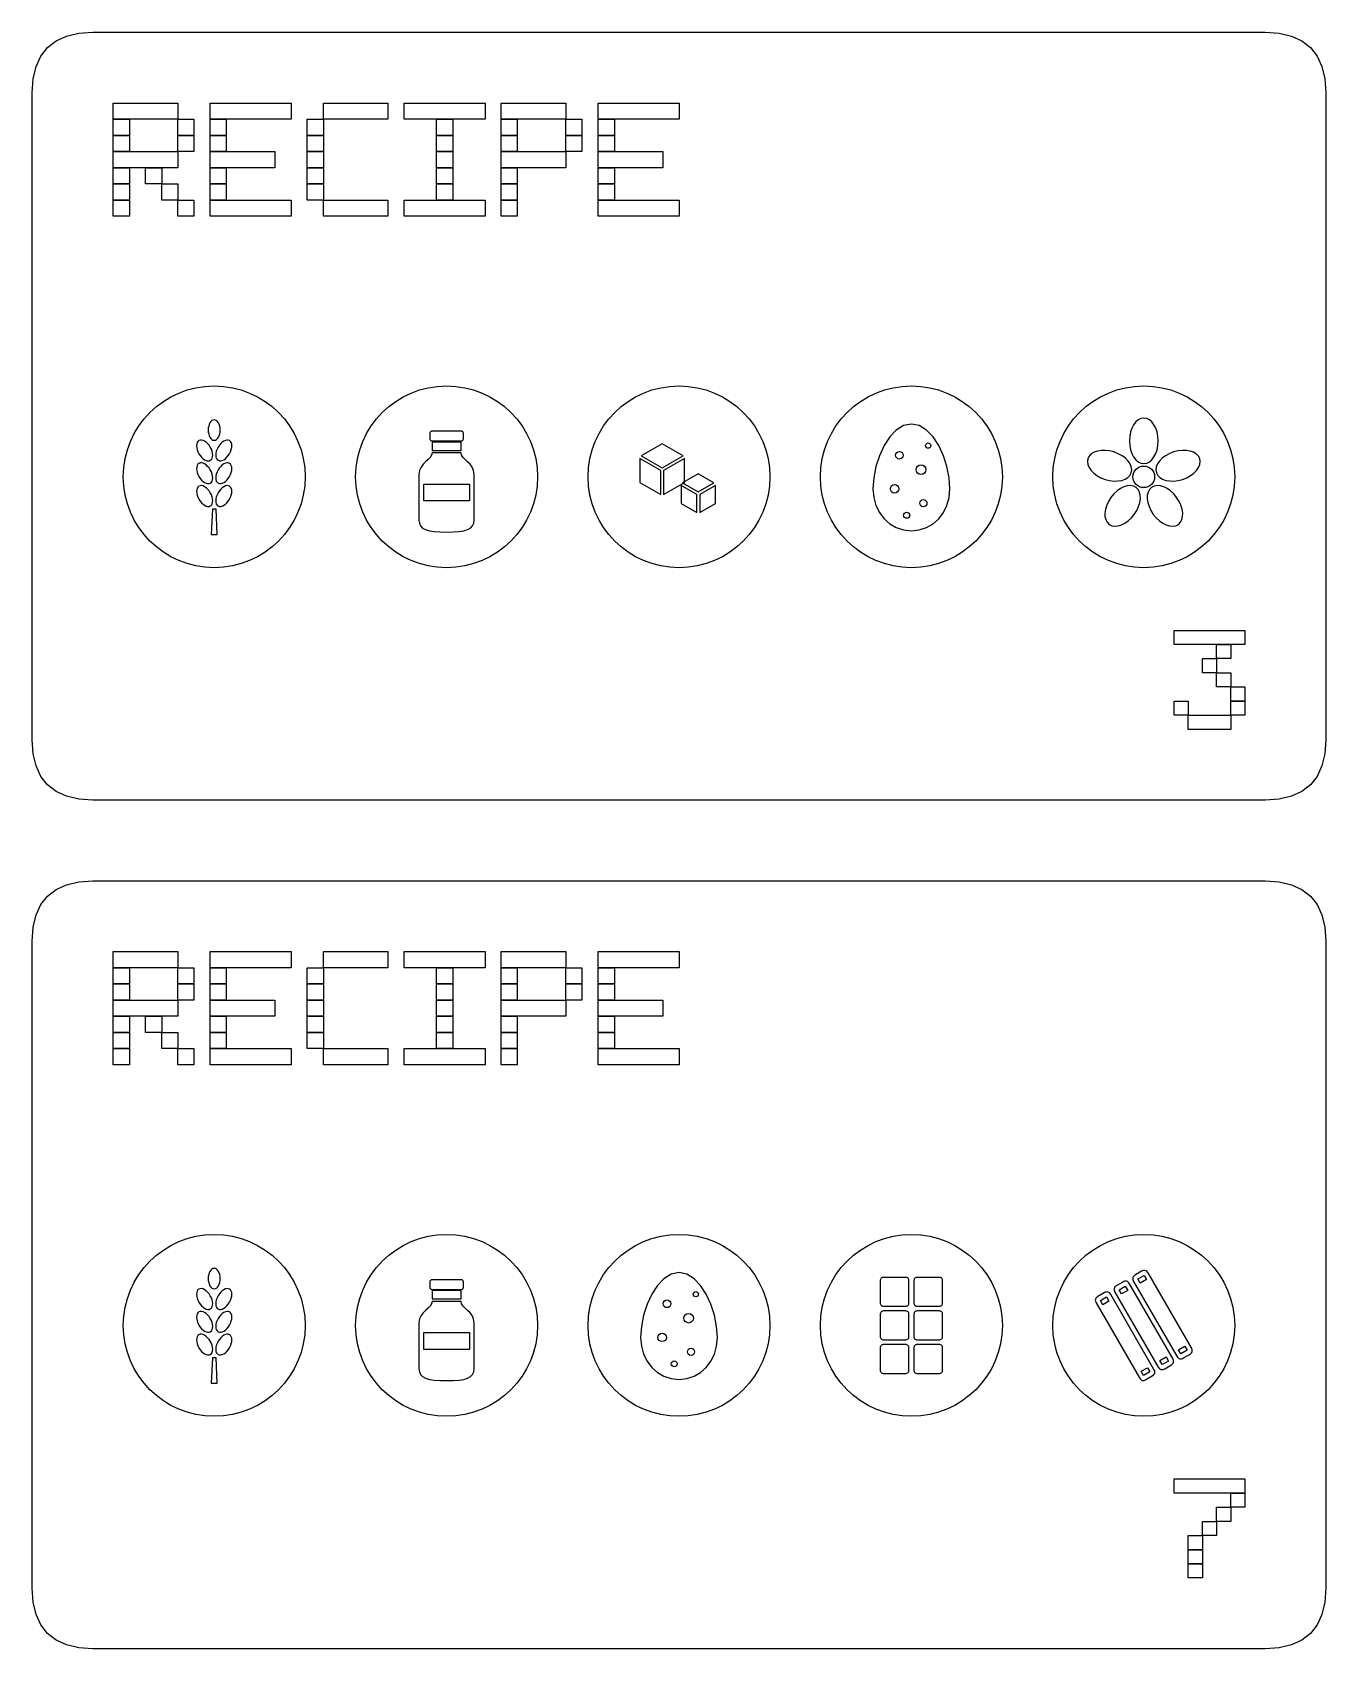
# Model space of a CAD drawing. Extents: x 4 to 296, y 4 to 585.
# Drawn here: x 140 to 204, y 231 to 311 of the extents above; entities that cross this region are included whole.
import ezdxf

# ---------------------------------------------------------------- set-up
doc = ezdxf.new("R2010")
doc.units = 0
doc.layers.add('CUT', color=1, linetype='CONTINUOUS')
doc.layers.add('RASTER', color=7, linetype='CONTINUOUS')

msp = doc.modelspace()

# ---------------------------------------------------------------- linework, layer by layer
at = {"layer": 'CUT'}
for points in [[(140, 308), (140.047, 308.703), (140.188, 309.313), (140.422, 309.828), (140.75, 310.25), (141.172, 310.578), (141.688, 310.813), (142.297, 310.953), (143, 311), (201, 311), (201.703, 310.953), (202.313, 310.813), (202.828, 310.578), (203.25, 310.25), (203.578, 309.828), (203.813, 309.313), (203.953, 308.703), (204, 308), (204, 276), (203.953, 275.297), (203.813, 274.688), (203.578, 274.172), (203.25, 273.75), (202.828, 273.422), (202.313, 273.188), (201.703, 273.047), (201, 273), (143, 273), (142.297, 273.047), (141.688, 273.188), (141.172, 273.422), (140.75, 273.75), (140.422, 274.172), (140.188, 274.688), (140.047, 275.297), (140, 276)], [(140, 266), (140.047, 266.703), (140.188, 267.313), (140.422, 267.828), (140.75, 268.25), (141.172, 268.578), (141.688, 268.813), (142.297, 268.953), (143, 269), (201, 269), (201.703, 268.953), (202.313, 268.813), (202.828, 268.578), (203.25, 268.25), (203.578, 267.828), (203.813, 267.313), (203.953, 266.703), (204, 266), (204, 234), (203.953, 233.297), (203.813, 232.688), (203.578, 232.172), (203.25, 231.75), (202.828, 231.422), (202.313, 231.188), (201.703, 231.047), (201, 231), (143, 231), (142.297, 231.047), (141.688, 231.188), (141.172, 231.422), (140.75, 231.75), (140.422, 232.172), (140.188, 232.688), (140.047, 233.297), (140, 234)]]:
    msp.add_lwpolyline(points, close=True, dxfattribs=at)
at = {"layer": 'RASTER'}
for points in [[(144, 307.5), (147.2, 307.5), (147.2, 306.7), (144, 306.7)], [(148.8, 307.5), (152.8, 307.5), (152.8, 306.7), (148.8, 306.7)], [(154.4, 307.5), (157.6, 307.5), (157.6, 306.7), (154.4, 306.7)], [(158.4, 307.5), (162.4, 307.5), (162.4, 306.7), (158.4, 306.7)], [(163.2, 307.5), (166.4, 307.5), (166.4, 306.7), (163.2, 306.7)], [(168, 307.5), (172, 307.5), (172, 306.7), (168, 306.7)], [(144, 306.7), (144.8, 306.7), (144.8, 305.9), (144, 305.9)], [(147.2, 306.7), (148, 306.7), (148, 305.9), (147.2, 305.9)], [(148.8, 306.7), (149.6, 306.7), (149.6, 305.9), (148.8, 305.9)], [(153.6, 306.7), (154.4, 306.7), (154.4, 305.9), (153.6, 305.9)], [(160, 306.7), (160.8, 306.7), (160.8, 305.9), (160, 305.9)], [(163.2, 306.7), (164, 306.7), (164, 305.9), (163.2, 305.9)], [(166.4, 306.7), (167.2, 306.7), (167.2, 305.9), (166.4, 305.9)], [(168, 306.7), (168.8, 306.7), (168.8, 305.9), (168, 305.9)], [(144, 305.9), (144.8, 305.9), (144.8, 305.1), (144, 305.1)], [(147.2, 305.9), (148, 305.9), (148, 305.1), (147.2, 305.1)], [(148.8, 305.9), (149.6, 305.9), (149.6, 305.1), (148.8, 305.1)], [(153.6, 305.9), (154.4, 305.9), (154.4, 305.1), (153.6, 305.1)], [(160, 305.9), (160.8, 305.9), (160.8, 305.1), (160, 305.1)], [(163.2, 305.9), (164, 305.9), (164, 305.1), (163.2, 305.1)], [(166.4, 305.9), (167.2, 305.9), (167.2, 305.1), (166.4, 305.1)], [(168, 305.9), (168.8, 305.9), (168.8, 305.1), (168, 305.1)], [(144, 305.1), (147.2, 305.1), (147.2, 304.3), (144, 304.3)], [(148.8, 305.1), (152, 305.1), (152, 304.3), (148.8, 304.3)], [(153.6, 305.1), (154.4, 305.1), (154.4, 304.3), (153.6, 304.3)], [(160, 305.1), (160.8, 305.1), (160.8, 304.3), (160, 304.3)], [(163.2, 305.1), (166.4, 305.1), (166.4, 304.3), (163.2, 304.3)], [(168, 305.1), (171.2, 305.1), (171.2, 304.3), (168, 304.3)], [(144, 304.3), (144.8, 304.3), (144.8, 303.5), (144, 303.5)], [(145.6, 304.3), (146.4, 304.3), (146.4, 303.5), (145.6, 303.5)], [(148.8, 304.3), (149.6, 304.3), (149.6, 303.5), (148.8, 303.5)], [(153.6, 304.3), (154.4, 304.3), (154.4, 303.5), (153.6, 303.5)], [(160, 304.3), (160.8, 304.3), (160.8, 303.5), (160, 303.5)], [(163.2, 304.3), (164, 304.3), (164, 303.5), (163.2, 303.5)], [(168, 304.3), (168.8, 304.3), (168.8, 303.5), (168, 303.5)], [(144, 303.5), (144.8, 303.5), (144.8, 302.7), (144, 302.7)], [(146.4, 303.5), (147.2, 303.5), (147.2, 302.7), (146.4, 302.7)], [(148.8, 303.5), (149.6, 303.5), (149.6, 302.7), (148.8, 302.7)], [(153.6, 303.5), (154.4, 303.5), (154.4, 302.7), (153.6, 302.7)], [(160, 303.5), (160.8, 303.5), (160.8, 302.7), (160, 302.7)], [(163.2, 303.5), (164, 303.5), (164, 302.7), (163.2, 302.7)], [(168, 303.5), (168.8, 303.5), (168.8, 302.7), (168, 302.7)], [(144, 302.7), (144.8, 302.7), (144.8, 301.9), (144, 301.9)], [(147.2, 302.7), (148, 302.7), (148, 301.9), (147.2, 301.9)], [(148.8, 302.7), (152.8, 302.7), (152.8, 301.9), (148.8, 301.9)], [(154.4, 302.7), (157.6, 302.7), (157.6, 301.9), (154.4, 301.9)], [(158.4, 302.7), (162.4, 302.7), (162.4, 301.9), (158.4, 301.9)], [(163.2, 302.7), (164, 302.7), (164, 301.9), (163.2, 301.9)], [(168, 302.7), (172, 302.7), (172, 301.9), (168, 301.9)], [(149.297, 291.317), (149.291, 291.418), (149.274, 291.513), (149.246, 291.599), (149.21, 291.674), (149.166, 291.735), (149.116, 291.782), (149.06, 291.811), (149, 291.822), (148.94, 291.811), (148.884, 291.782), (148.834, 291.735), (148.79, 291.674), (148.754, 291.599), (148.726, 291.513), (148.709, 291.418), (148.703, 291.317), (148.709, 291.215), (148.726, 291.12), (148.754, 291.034), (148.79, 290.96), (148.834, 290.898), (148.884, 290.851), (148.94, 290.822), (149, 290.812), (149.06, 290.822), (149.116, 290.851), (149.166, 290.898), (149.21, 290.96), (149.246, 291.034), (149.274, 291.12), (149.291, 291.215), (149.297, 291.317)], [(159.668, 291.138), (159.668, 290.901), (159.67, 290.873), (159.676, 290.849), (159.685, 290.828), (159.698, 290.812), (159.715, 290.799), (159.735, 290.789), (159.759, 290.784), (159.787, 290.782), (161.213, 290.782), (161.241, 290.784), (161.265, 290.789), (161.285, 290.799), (161.302, 290.812), (161.315, 290.828), (161.324, 290.849), (161.33, 290.873), (161.332, 290.901), (161.332, 291.138), (161.33, 291.166), (161.324, 291.19), (161.315, 291.211), (161.302, 291.228), (161.285, 291.24), (161.265, 291.25), (161.241, 291.255), (161.213, 291.257), (159.787, 291.257), (159.759, 291.255), (159.735, 291.25), (159.715, 291.24), (159.698, 291.228), (159.685, 291.211), (159.676, 291.19), (159.67, 291.166), (159.668, 291.138)], [(183.5, 291.614), (183.111, 291.534), (182.752, 291.313), (182.429, 290.975), (182.149, 290.544), (181.919, 290.047), (181.746, 289.509), (181.637, 288.953), (181.599, 288.406), (181.637, 287.976), (181.746, 287.58), (181.919, 287.226), (182.149, 286.921), (182.429, 286.672), (182.752, 286.485), (183.111, 286.368), (183.5, 286.327), (183.889, 286.368), (184.248, 286.485), (184.571, 286.672), (184.851, 286.921), (185.081, 287.226), (185.254, 287.58), (185.363, 287.976), (185.401, 288.406), (185.363, 288.953), (185.254, 289.509), (185.081, 290.047), (184.851, 290.544), (184.571, 290.975), (184.248, 291.313), (183.889, 291.534), (183.5, 291.614)], [(195.713, 290.782), (195.698, 291.009), (195.657, 291.221), (195.591, 291.413), (195.504, 291.58), (195.399, 291.718), (195.277, 291.822), (195.144, 291.888), (195, 291.911), (194.856, 291.888), (194.723, 291.822), (194.601, 291.718), (194.496, 291.58), (194.409, 291.413), (194.343, 291.221), (194.302, 291.009), (194.287, 290.782), (194.302, 290.555), (194.343, 290.343), (194.409, 290.151), (194.496, 289.984), (194.601, 289.846), (194.723, 289.742), (194.856, 289.676), (195, 289.653), (195.144, 289.676), (195.277, 289.742), (195.399, 289.846), (195.504, 289.984), (195.591, 290.151), (195.657, 290.343), (195.698, 290.555), (195.713, 290.782)], [(148.808, 290.47), (148.745, 290.565), (148.676, 290.648), (148.602, 290.715), (148.525, 290.768), (148.449, 290.803), (148.375, 290.821), (148.305, 290.818), (148.243, 290.795), (148.191, 290.753), (148.155, 290.694), (148.133, 290.621), (148.125, 290.537), (148.132, 290.445), (148.154, 290.347), (148.191, 290.245), (148.242, 290.143), (148.304, 290.048), (148.374, 289.966), (148.448, 289.898), (148.524, 289.846), (148.601, 289.81), (148.675, 289.793), (148.744, 289.795), (148.807, 289.818), (148.858, 289.861), (148.895, 289.92), (148.917, 289.993), (148.924, 290.077), (148.917, 290.169), (148.895, 290.267), (148.859, 290.368), (148.808, 290.47)], [(149.758, 290.143), (149.809, 290.245), (149.846, 290.347), (149.868, 290.445), (149.875, 290.537), (149.867, 290.621), (149.845, 290.694), (149.809, 290.753), (149.757, 290.795), (149.695, 290.818), (149.625, 290.821), (149.551, 290.803), (149.475, 290.768), (149.398, 290.715), (149.324, 290.648), (149.255, 290.565), (149.192, 290.47), (149.141, 290.368), (149.105, 290.267), (149.083, 290.169), (149.076, 290.077), (149.083, 289.993), (149.105, 289.92), (149.142, 289.861), (149.193, 289.818), (149.256, 289.795), (149.325, 289.793), (149.399, 289.81), (149.476, 289.846), (149.552, 289.898), (149.626, 289.966), (149.696, 290.048), (149.758, 290.143)], [(159.787, 290.723), (159.787, 290.307), (161.213, 290.307), (161.213, 290.723), (159.787, 290.723)], [(171.168, 290.628), (170.135, 290.034), (171.168, 289.44), (172.202, 290.034), (171.168, 290.628)], [(148.808, 289.342), (148.745, 289.437), (148.676, 289.519), (148.602, 289.587), (148.525, 289.639), (148.449, 289.675), (148.375, 289.692), (148.305, 289.69), (148.243, 289.667), (148.191, 289.624), (148.155, 289.565), (148.133, 289.492), (148.125, 289.408), (148.132, 289.316), (148.154, 289.218), (148.191, 289.117), (148.242, 289.015), (148.304, 288.92), (148.374, 288.837), (148.448, 288.77), (148.524, 288.717), (148.601, 288.682), (148.675, 288.664), (148.744, 288.667), (148.807, 288.69), (148.858, 288.732), (148.895, 288.791), (148.917, 288.864), (148.924, 288.948), (148.917, 289.04), (148.895, 289.138), (148.859, 289.24), (148.808, 289.342)], [(149.758, 289.015), (149.809, 289.117), (149.846, 289.218), (149.868, 289.316), (149.875, 289.408), (149.867, 289.492), (149.845, 289.565), (149.809, 289.624), (149.757, 289.667), (149.695, 289.69), (149.625, 289.692), (149.551, 289.675), (149.475, 289.639), (149.398, 289.587), (149.324, 289.519), (149.255, 289.437), (149.192, 289.342), (149.141, 289.24), (149.105, 289.138), (149.083, 289.04), (149.076, 288.948), (149.083, 288.864), (149.105, 288.791), (149.142, 288.732), (149.193, 288.69), (149.256, 288.667), (149.325, 288.664), (149.399, 288.682), (149.476, 288.717), (149.552, 288.77), (149.626, 288.837), (149.696, 288.92), (149.758, 289.015)], [(159.787, 290.188), (159.759, 290.064), (159.685, 289.954), (159.58, 289.85), (159.461, 289.743), (159.341, 289.624), (159.236, 289.486), (159.162, 289.321), (159.134, 289.119), (159.134, 286.862), (159.154, 286.7), (159.214, 286.568), (159.315, 286.465), (159.461, 286.386), (159.65, 286.33), (159.886, 286.294), (160.168, 286.274), (160.5, 286.268), (160.832, 286.274), (161.114, 286.294), (161.35, 286.33), (161.54, 286.386), (161.685, 286.465), (161.786, 286.568), (161.846, 286.7), (161.866, 286.862), (161.866, 289.119), (161.838, 289.321), (161.764, 289.486), (161.659, 289.624), (161.54, 289.743), (161.42, 289.85), (161.315, 289.954), (161.241, 290.064), (161.213, 290.188), (159.787, 290.188)], [(170.062, 289.909), (170.062, 288.721), (171.096, 288.127), (171.096, 289.315), (170.062, 289.909)], [(171.241, 289.315), (171.241, 288.127), (172.274, 288.721), (172.274, 289.909), (171.241, 289.315)], [(193.525, 290.229), (193.305, 290.285), (193.09, 290.311), (192.888, 290.308), (192.702, 290.277), (192.538, 290.219), (192.402, 290.136), (192.298, 290.029), (192.232, 289.899), (192.209, 289.756), (192.23, 289.608), (192.292, 289.461), (192.39, 289.318), (192.522, 289.184), (192.684, 289.062), (192.873, 288.957), (193.085, 288.873), (193.306, 288.816), (193.52, 288.79), (193.723, 288.794), (193.908, 288.825), (194.072, 288.882), (194.208, 288.965), (194.312, 289.072), (194.379, 289.202), (194.401, 289.346), (194.38, 289.493), (194.318, 289.641), (194.22, 289.783), (194.088, 289.918), (193.926, 290.04), (193.737, 290.145), (193.525, 290.229)], [(196.915, 288.873), (197.127, 288.957), (197.316, 289.062), (197.478, 289.184), (197.61, 289.318), (197.708, 289.461), (197.77, 289.608), (197.791, 289.756), (197.768, 289.899), (197.702, 290.029), (197.598, 290.136), (197.462, 290.219), (197.298, 290.277), (197.112, 290.308), (196.91, 290.311), (196.695, 290.285), (196.475, 290.229), (196.263, 290.145), (196.074, 290.04), (195.912, 289.918), (195.78, 289.783), (195.682, 289.641), (195.62, 289.493), (195.599, 289.346), (195.621, 289.202), (195.688, 289.072), (195.792, 288.965), (195.928, 288.882), (196.092, 288.825), (196.277, 288.794), (196.48, 288.79), (196.694, 288.816), (196.915, 288.873)], [(172.95, 289.143), (172.175, 288.697), (172.95, 288.252), (173.726, 288.697), (172.95, 289.143)], [(148.808, 288.213), (148.745, 288.308), (148.676, 288.39), (148.602, 288.458), (148.525, 288.511), (148.449, 288.546), (148.375, 288.563), (148.305, 288.561), (148.243, 288.538), (148.191, 288.495), (148.155, 288.436), (148.133, 288.364), (148.125, 288.28), (148.132, 288.187), (148.154, 288.089), (148.191, 287.988), (148.242, 287.886), (148.304, 287.791), (148.374, 287.709), (148.448, 287.641), (148.524, 287.589), (148.601, 287.553), (148.675, 287.536), (148.744, 287.538), (148.807, 287.561), (148.858, 287.604), (148.895, 287.663), (148.917, 287.736), (148.924, 287.82), (148.917, 287.912), (148.895, 288.01), (148.859, 288.111), (148.808, 288.213)], [(149.758, 287.886), (149.809, 287.988), (149.846, 288.089), (149.868, 288.187), (149.875, 288.28), (149.867, 288.364), (149.845, 288.436), (149.809, 288.495), (149.757, 288.538), (149.695, 288.561), (149.625, 288.563), (149.551, 288.546), (149.475, 288.511), (149.398, 288.458), (149.324, 288.39), (149.255, 288.308), (149.192, 288.213), (149.141, 288.111), (149.105, 288.01), (149.083, 287.912), (149.076, 287.82), (149.083, 287.736), (149.105, 287.663), (149.142, 287.604), (149.193, 287.561), (149.256, 287.538), (149.325, 287.536), (149.399, 287.553), (149.476, 287.589), (149.552, 287.641), (149.626, 287.709), (149.696, 287.791), (149.758, 287.886)], [(159.371, 288.644), (161.629, 288.644), (161.629, 287.812), (159.371, 287.812), (159.371, 288.644)], [(172.103, 288.572), (172.103, 287.681), (172.878, 287.236), (172.878, 288.127), (172.103, 288.572)], [(173.023, 288.127), (173.023, 287.236), (173.798, 287.681), (173.798, 288.572), (173.023, 288.127)], [(193.376, 287.977), (193.254, 287.785), (193.163, 287.589), (193.103, 287.395), (193.076, 287.209), (193.08, 287.035), (193.117, 286.88), (193.186, 286.748), (193.289, 286.645), (193.419, 286.579), (193.566, 286.554), (193.725, 286.567), (193.891, 286.616), (194.06, 286.7), (194.226, 286.817), (194.384, 286.964), (194.529, 287.139), (194.651, 287.332), (194.742, 287.528), (194.802, 287.721), (194.829, 287.908), (194.825, 288.081), (194.788, 288.237), (194.719, 288.368), (194.616, 288.471), (194.486, 288.537), (194.339, 288.563), (194.18, 288.55), (194.014, 288.5), (193.845, 288.416), (193.679, 288.3), (193.521, 288.153), (193.376, 287.977)], [(195.471, 287.139), (195.616, 286.964), (195.774, 286.817), (195.94, 286.7), (196.109, 286.616), (196.275, 286.567), (196.434, 286.554), (196.581, 286.579), (196.711, 286.645), (196.814, 286.748), (196.883, 286.88), (196.92, 287.035), (196.924, 287.209), (196.897, 287.395), (196.837, 287.589), (196.746, 287.785), (196.624, 287.977), (196.479, 288.153), (196.321, 288.3), (196.155, 288.416), (195.986, 288.5), (195.82, 288.55), (195.661, 288.563), (195.514, 288.537), (195.384, 288.471), (195.281, 288.368), (195.212, 288.237), (195.175, 288.081), (195.171, 287.908), (195.198, 287.721), (195.258, 287.528), (195.349, 287.332), (195.471, 287.139)], [(148.911, 287.396), (148.852, 286.149), (149.149, 286.149), (149.089, 287.396), (148.911, 287.396)], [(196.5, 281.4), (200, 281.4), (200, 280.7), (196.5, 280.7)], [(197.9, 280), (198.6, 280), (198.6, 279.3), (197.9, 279.3)], [(198.6, 280.7), (199.3, 280.7), (199.3, 280), (198.6, 280)], [(198.6, 279.3), (199.3, 279.3), (199.3, 278.6), (198.6, 278.6)], [(199.3, 278.6), (200, 278.6), (200, 277.9), (199.3, 277.9)], [(196.5, 277.9), (197.2, 277.9), (197.2, 277.2), (196.5, 277.2)], [(199.3, 277.9), (200, 277.9), (200, 277.2), (199.3, 277.2)], [(197.2, 277.2), (199.3, 277.2), (199.3, 276.5), (197.2, 276.5)], [(144, 265.5), (147.2, 265.5), (147.2, 264.7), (144, 264.7)], [(148.8, 265.5), (152.8, 265.5), (152.8, 264.7), (148.8, 264.7)], [(154.4, 265.5), (157.6, 265.5), (157.6, 264.7), (154.4, 264.7)], [(158.4, 265.5), (162.4, 265.5), (162.4, 264.7), (158.4, 264.7)], [(163.2, 265.5), (166.4, 265.5), (166.4, 264.7), (163.2, 264.7)], [(168, 265.5), (172, 265.5), (172, 264.7), (168, 264.7)], [(144, 264.7), (144.8, 264.7), (144.8, 263.9), (144, 263.9)], [(147.2, 264.7), (148, 264.7), (148, 263.9), (147.2, 263.9)], [(148.8, 264.7), (149.6, 264.7), (149.6, 263.9), (148.8, 263.9)], [(153.6, 264.7), (154.4, 264.7), (154.4, 263.9), (153.6, 263.9)], [(160, 264.7), (160.8, 264.7), (160.8, 263.9), (160, 263.9)], [(163.2, 264.7), (164, 264.7), (164, 263.9), (163.2, 263.9)], [(166.4, 264.7), (167.2, 264.7), (167.2, 263.9), (166.4, 263.9)], [(168, 264.7), (168.8, 264.7), (168.8, 263.9), (168, 263.9)], [(144, 263.9), (144.8, 263.9), (144.8, 263.1), (144, 263.1)], [(147.2, 263.9), (148, 263.9), (148, 263.1), (147.2, 263.1)], [(148.8, 263.9), (149.6, 263.9), (149.6, 263.1), (148.8, 263.1)], [(153.6, 263.9), (154.4, 263.9), (154.4, 263.1), (153.6, 263.1)], [(160, 263.9), (160.8, 263.9), (160.8, 263.1), (160, 263.1)], [(163.2, 263.9), (164, 263.9), (164, 263.1), (163.2, 263.1)], [(166.4, 263.9), (167.2, 263.9), (167.2, 263.1), (166.4, 263.1)], [(168, 263.9), (168.8, 263.9), (168.8, 263.1), (168, 263.1)], [(144, 263.1), (147.2, 263.1), (147.2, 262.3), (144, 262.3)], [(148.8, 263.1), (152, 263.1), (152, 262.3), (148.8, 262.3)], [(153.6, 263.1), (154.4, 263.1), (154.4, 262.3), (153.6, 262.3)], [(160, 263.1), (160.8, 263.1), (160.8, 262.3), (160, 262.3)], [(163.2, 263.1), (166.4, 263.1), (166.4, 262.3), (163.2, 262.3)], [(168, 263.1), (171.2, 263.1), (171.2, 262.3), (168, 262.3)], [(144, 262.3), (144.8, 262.3), (144.8, 261.5), (144, 261.5)], [(145.6, 262.3), (146.4, 262.3), (146.4, 261.5), (145.6, 261.5)], [(148.8, 262.3), (149.6, 262.3), (149.6, 261.5), (148.8, 261.5)], [(153.6, 262.3), (154.4, 262.3), (154.4, 261.5), (153.6, 261.5)], [(160, 262.3), (160.8, 262.3), (160.8, 261.5), (160, 261.5)], [(163.2, 262.3), (164, 262.3), (164, 261.5), (163.2, 261.5)], [(168, 262.3), (168.8, 262.3), (168.8, 261.5), (168, 261.5)], [(144, 261.5), (144.8, 261.5), (144.8, 260.7), (144, 260.7)], [(146.4, 261.5), (147.2, 261.5), (147.2, 260.7), (146.4, 260.7)], [(148.8, 261.5), (149.6, 261.5), (149.6, 260.7), (148.8, 260.7)], [(153.6, 261.5), (154.4, 261.5), (154.4, 260.7), (153.6, 260.7)], [(160, 261.5), (160.8, 261.5), (160.8, 260.7), (160, 260.7)], [(163.2, 261.5), (164, 261.5), (164, 260.7), (163.2, 260.7)], [(168, 261.5), (168.8, 261.5), (168.8, 260.7), (168, 260.7)], [(144, 260.7), (144.8, 260.7), (144.8, 259.9), (144, 259.9)], [(147.2, 260.7), (148, 260.7), (148, 259.9), (147.2, 259.9)], [(148.8, 260.7), (152.8, 260.7), (152.8, 259.9), (148.8, 259.9)], [(154.4, 260.7), (157.6, 260.7), (157.6, 259.9), (154.4, 259.9)], [(158.4, 260.7), (162.4, 260.7), (162.4, 259.9), (158.4, 259.9)], [(163.2, 260.7), (164, 260.7), (164, 259.9), (163.2, 259.9)], [(168, 260.7), (172, 260.7), (172, 259.9), (168, 259.9)], [(149.297, 249.317), (149.291, 249.418), (149.274, 249.513), (149.246, 249.599), (149.21, 249.674), (149.166, 249.735), (149.116, 249.782), (149.06, 249.811), (149, 249.822), (148.94, 249.811), (148.884, 249.782), (148.834, 249.735), (148.79, 249.674), (148.754, 249.599), (148.726, 249.513), (148.709, 249.418), (148.703, 249.317), (148.709, 249.215), (148.726, 249.12), (148.754, 249.034), (148.79, 248.96), (148.834, 248.898), (148.884, 248.851), (148.94, 248.822), (149, 248.812), (149.06, 248.822), (149.116, 248.851), (149.166, 248.898), (149.21, 248.96), (149.246, 249.034), (149.274, 249.12), (149.291, 249.215), (149.297, 249.317)], [(172, 249.614), (171.611, 249.534), (171.252, 249.313), (170.929, 248.975), (170.649, 248.544), (170.419, 248.047), (170.246, 247.509), (170.137, 246.953), (170.099, 246.406), (170.137, 245.976), (170.246, 245.58), (170.419, 245.226), (170.649, 244.921), (170.929, 244.672), (171.252, 244.485), (171.611, 244.368), (172, 244.327), (172.389, 244.368), (172.748, 244.485), (173.071, 244.672), (173.351, 244.921), (173.581, 245.226), (173.754, 245.58), (173.863, 245.976), (173.901, 246.406), (173.863, 246.953), (173.754, 247.509), (173.581, 248.047), (173.351, 248.544), (173.071, 248.975), (172.748, 249.313), (172.389, 249.534), (172, 249.614)], [(194.497, 249.179), (196.635, 245.475), (196.666, 245.428), (196.7, 245.392), (196.736, 245.366), (196.776, 245.35), (196.818, 245.344), (196.862, 245.349), (196.91, 245.363), (196.96, 245.388), (197.268, 245.566), (197.315, 245.597), (197.351, 245.631), (197.377, 245.667), (197.393, 245.707), (197.399, 245.748), (197.394, 245.793), (197.38, 245.841), (197.355, 245.891), (195.217, 249.594), (195.186, 249.641), (195.152, 249.677), (195.116, 249.703), (195.076, 249.719), (195.034, 249.725), (194.99, 249.72), (194.942, 249.706), (194.892, 249.681), (194.584, 249.503), (194.537, 249.472), (194.501, 249.438), (194.475, 249.402), (194.459, 249.363), (194.453, 249.321), (194.458, 249.276), (194.472, 249.229), (194.497, 249.179)], [(148.808, 248.47), (148.745, 248.565), (148.676, 248.648), (148.602, 248.715), (148.525, 248.768), (148.449, 248.803), (148.375, 248.821), (148.305, 248.818), (148.243, 248.795), (148.191, 248.753), (148.155, 248.694), (148.133, 248.621), (148.125, 248.537), (148.132, 248.445), (148.154, 248.347), (148.191, 248.245), (148.242, 248.143), (148.304, 248.048), (148.374, 247.966), (148.448, 247.898), (148.524, 247.846), (148.601, 247.81), (148.675, 247.793), (148.744, 247.795), (148.807, 247.818), (148.858, 247.861), (148.895, 247.92), (148.917, 247.993), (148.924, 248.077), (148.917, 248.169), (148.895, 248.267), (148.859, 248.368), (148.808, 248.47)], [(149.758, 248.143), (149.809, 248.245), (149.846, 248.347), (149.868, 248.445), (149.875, 248.537), (149.867, 248.621), (149.845, 248.694), (149.809, 248.753), (149.757, 248.795), (149.695, 248.818), (149.625, 248.821), (149.551, 248.803), (149.475, 248.768), (149.398, 248.715), (149.324, 248.648), (149.255, 248.565), (149.192, 248.47), (149.141, 248.368), (149.105, 248.267), (149.083, 248.169), (149.076, 248.077), (149.083, 247.993), (149.105, 247.92), (149.142, 247.861), (149.193, 247.818), (149.256, 247.795), (149.325, 247.793), (149.399, 247.81), (149.476, 247.846), (149.552, 247.898), (149.626, 247.966), (149.696, 248.048), (149.758, 248.143)], [(159.668, 249.138), (159.668, 248.901), (159.67, 248.873), (159.676, 248.849), (159.685, 248.828), (159.698, 248.812), (159.715, 248.799), (159.735, 248.789), (159.759, 248.784), (159.787, 248.782), (161.213, 248.782), (161.241, 248.784), (161.265, 248.789), (161.285, 248.799), (161.302, 248.812), (161.315, 248.828), (161.324, 248.849), (161.33, 248.873), (161.332, 248.901), (161.332, 249.138), (161.33, 249.166), (161.324, 249.19), (161.315, 249.211), (161.302, 249.228), (161.285, 249.24), (161.265, 249.25), (161.241, 249.255), (161.213, 249.257), (159.787, 249.257), (159.759, 249.255), (159.735, 249.25), (159.715, 249.24), (159.698, 249.228), (159.685, 249.211), (159.676, 249.19), (159.67, 249.166), (159.668, 249.138)], [(181.956, 249.198), (181.956, 248.129), (181.958, 248.087), (181.967, 248.051), (181.981, 248.02), (182, 247.995), (182.025, 247.975), (182.056, 247.962), (182.092, 247.953), (182.134, 247.95), (183.203, 247.95), (183.245, 247.953), (183.281, 247.962), (183.312, 247.975), (183.337, 247.995), (183.356, 248.02), (183.37, 248.051), (183.378, 248.087), (183.381, 248.129), (183.381, 249.198), (183.378, 249.24), (183.37, 249.276), (183.356, 249.306), (183.337, 249.331), (183.312, 249.351), (183.281, 249.365), (183.245, 249.373), (183.203, 249.376), (182.134, 249.376), (182.092, 249.373), (182.056, 249.365), (182.025, 249.351), (182, 249.331), (181.981, 249.306), (181.967, 249.276), (181.958, 249.24), (181.956, 249.198)], [(183.619, 249.198), (183.619, 248.129), (183.622, 248.087), (183.63, 248.051), (183.644, 248.02), (183.663, 247.995), (183.688, 247.975), (183.719, 247.962), (183.755, 247.953), (183.797, 247.95), (184.866, 247.95), (184.908, 247.953), (184.944, 247.962), (184.975, 247.975), (185, 247.995), (185.019, 248.02), (185.033, 248.051), (185.042, 248.087), (185.044, 248.129), (185.044, 249.198), (185.042, 249.24), (185.033, 249.276), (185.019, 249.306), (185, 249.331), (184.975, 249.351), (184.944, 249.365), (184.908, 249.373), (184.866, 249.376), (183.797, 249.376), (183.755, 249.373), (183.719, 249.365), (183.688, 249.351), (183.663, 249.331), (183.644, 249.306), (183.63, 249.276), (183.622, 249.24), (183.619, 249.198)], [(193.571, 248.644), (195.709, 244.94), (195.74, 244.894), (195.774, 244.858), (195.81, 244.832), (195.85, 244.816), (195.892, 244.81), (195.936, 244.814), (195.984, 244.829), (196.034, 244.853), (196.342, 245.031), (196.389, 245.062), (196.425, 245.096), (196.451, 245.133), (196.467, 245.172), (196.473, 245.214), (196.468, 245.259), (196.454, 245.306), (196.429, 245.356), (194.291, 249.06), (194.26, 249.106), (194.226, 249.142), (194.19, 249.168), (194.15, 249.184), (194.108, 249.19), (194.064, 249.186), (194.016, 249.171), (193.966, 249.147), (193.658, 248.969), (193.611, 248.938), (193.575, 248.904), (193.549, 248.867), (193.533, 248.828), (193.527, 248.786), (193.532, 248.741), (193.546, 248.694), (193.571, 248.644)], [(193.776, 248.763), (194.085, 248.941), (194.204, 248.735), (193.895, 248.557), (193.776, 248.763)], [(194.702, 249.297), (195.011, 249.476), (195.13, 249.27), (194.821, 249.092), (194.702, 249.297)], [(159.787, 248.188), (159.759, 248.064), (159.685, 247.954), (159.58, 247.85), (159.461, 247.743), (159.341, 247.624), (159.236, 247.486), (159.162, 247.321), (159.134, 247.119), (159.134, 244.862), (159.154, 244.7), (159.214, 244.568), (159.315, 244.465), (159.461, 244.386), (159.65, 244.33), (159.886, 244.294), (160.168, 244.274), (160.5, 244.268), (160.832, 244.274), (161.114, 244.294), (161.35, 244.33), (161.54, 244.386), (161.685, 244.465), (161.786, 244.568), (161.846, 244.7), (161.866, 244.862), (161.866, 247.119), (161.838, 247.321), (161.764, 247.486), (161.659, 247.624), (161.54, 247.743), (161.42, 247.85), (161.315, 247.954), (161.241, 248.064), (161.213, 248.188), (159.787, 248.188)], [(159.787, 248.723), (159.787, 248.307), (161.213, 248.307), (161.213, 248.723), (159.787, 248.723)], [(192.645, 248.109), (194.783, 244.406), (194.814, 244.359), (194.848, 244.323), (194.884, 244.297), (194.924, 244.281), (194.966, 244.275), (195.01, 244.28), (195.058, 244.294), (195.108, 244.319), (195.416, 244.497), (195.463, 244.528), (195.499, 244.562), (195.525, 244.598), (195.541, 244.637), (195.547, 244.679), (195.542, 244.724), (195.528, 244.771), (195.503, 244.821), (193.365, 248.525), (193.334, 248.572), (193.3, 248.608), (193.264, 248.634), (193.224, 248.65), (193.182, 248.656), (193.138, 248.651), (193.09, 248.637), (193.04, 248.612), (192.732, 248.434), (192.685, 248.403), (192.649, 248.369), (192.623, 248.333), (192.607, 248.293), (192.601, 248.252), (192.606, 248.207), (192.62, 248.159), (192.645, 248.109)], [(192.851, 248.228), (193.159, 248.406), (193.278, 248.201), (192.969, 248.022), (192.851, 248.228)], [(148.808, 247.342), (148.745, 247.437), (148.676, 247.519), (148.602, 247.587), (148.525, 247.639), (148.449, 247.675), (148.375, 247.692), (148.305, 247.69), (148.243, 247.667), (148.191, 247.624), (148.155, 247.565), (148.133, 247.492), (148.125, 247.408), (148.132, 247.316), (148.154, 247.218), (148.191, 247.117), (148.242, 247.015), (148.304, 246.92), (148.374, 246.837), (148.448, 246.77), (148.524, 246.717), (148.601, 246.682), (148.675, 246.664), (148.744, 246.667), (148.807, 246.69), (148.858, 246.732), (148.895, 246.791), (148.917, 246.864), (148.924, 246.948), (148.917, 247.04), (148.895, 247.138), (148.859, 247.24), (148.808, 247.342)], [(149.758, 247.015), (149.809, 247.117), (149.846, 247.218), (149.868, 247.316), (149.875, 247.408), (149.867, 247.492), (149.845, 247.565), (149.809, 247.624), (149.757, 247.667), (149.695, 247.69), (149.625, 247.692), (149.551, 247.675), (149.475, 247.639), (149.398, 247.587), (149.324, 247.519), (149.255, 247.437), (149.192, 247.342), (149.141, 247.24), (149.105, 247.138), (149.083, 247.04), (149.076, 246.948), (149.083, 246.864), (149.105, 246.791), (149.142, 246.732), (149.193, 246.69), (149.256, 246.667), (149.325, 246.664), (149.399, 246.682), (149.476, 246.717), (149.552, 246.77), (149.626, 246.837), (149.696, 246.92), (149.758, 247.015)], [(181.956, 247.535), (181.956, 246.465), (181.958, 246.424), (181.967, 246.387), (181.981, 246.357), (182, 246.332), (182.025, 246.312), (182.056, 246.298), (182.092, 246.29), (182.134, 246.287), (183.203, 246.287), (183.245, 246.29), (183.281, 246.298), (183.312, 246.312), (183.337, 246.332), (183.356, 246.357), (183.37, 246.387), (183.378, 246.424), (183.381, 246.465), (183.381, 247.535), (183.378, 247.576), (183.37, 247.613), (183.356, 247.643), (183.337, 247.668), (183.312, 247.688), (183.281, 247.702), (183.245, 247.71), (183.203, 247.713), (182.134, 247.713), (182.092, 247.71), (182.056, 247.702), (182.025, 247.688), (182, 247.668), (181.981, 247.643), (181.967, 247.613), (181.958, 247.576), (181.956, 247.535)], [(183.619, 247.535), (183.619, 246.465), (183.622, 246.424), (183.63, 246.387), (183.644, 246.357), (183.663, 246.332), (183.688, 246.312), (183.719, 246.298), (183.755, 246.29), (183.797, 246.287), (184.866, 246.287), (184.908, 246.29), (184.944, 246.298), (184.975, 246.312), (185, 246.332), (185.019, 246.357), (185.033, 246.387), (185.042, 246.424), (185.044, 246.465), (185.044, 247.535), (185.042, 247.576), (185.033, 247.613), (185.019, 247.643), (185, 247.668), (184.975, 247.688), (184.944, 247.702), (184.908, 247.71), (184.866, 247.713), (183.797, 247.713), (183.755, 247.71), (183.719, 247.702), (183.688, 247.688), (183.663, 247.668), (183.644, 247.643), (183.63, 247.613), (183.622, 247.576), (183.619, 247.535)], [(148.808, 246.213), (148.745, 246.308), (148.676, 246.39), (148.602, 246.458), (148.525, 246.511), (148.449, 246.546), (148.375, 246.563), (148.305, 246.561), (148.243, 246.538), (148.191, 246.495), (148.155, 246.436), (148.133, 246.364), (148.125, 246.28), (148.132, 246.187), (148.154, 246.089), (148.191, 245.988), (148.242, 245.886), (148.304, 245.791), (148.374, 245.709), (148.448, 245.641), (148.524, 245.589), (148.601, 245.553), (148.675, 245.536), (148.744, 245.538), (148.807, 245.561), (148.858, 245.604), (148.895, 245.663), (148.917, 245.736), (148.924, 245.82), (148.917, 245.912), (148.895, 246.01), (148.859, 246.111), (148.808, 246.213)], [(149.758, 245.886), (149.809, 245.988), (149.846, 246.089), (149.868, 246.187), (149.875, 246.28), (149.867, 246.364), (149.845, 246.436), (149.809, 246.495), (149.757, 246.538), (149.695, 246.561), (149.625, 246.563), (149.551, 246.546), (149.475, 246.511), (149.398, 246.458), (149.324, 246.39), (149.255, 246.308), (149.192, 246.213), (149.141, 246.111), (149.105, 246.01), (149.083, 245.912), (149.076, 245.82), (149.083, 245.736), (149.105, 245.663), (149.142, 245.604), (149.193, 245.561), (149.256, 245.538), (149.325, 245.536), (149.399, 245.553), (149.476, 245.589), (149.552, 245.641), (149.626, 245.709), (149.696, 245.791), (149.758, 245.886)], [(159.371, 246.644), (161.629, 246.644), (161.629, 245.812), (159.371, 245.812), (159.371, 246.644)], [(181.956, 245.871), (181.956, 244.802), (181.958, 244.76), (181.967, 244.724), (181.981, 244.694), (182, 244.669), (182.025, 244.649), (182.056, 244.635), (182.092, 244.627), (182.134, 244.624), (183.203, 244.624), (183.245, 244.627), (183.281, 244.635), (183.312, 244.649), (183.337, 244.669), (183.356, 244.694), (183.37, 244.724), (183.378, 244.76), (183.381, 244.802), (183.381, 245.871), (183.378, 245.913), (183.37, 245.949), (183.356, 245.98), (183.337, 246.005), (183.312, 246.025), (183.281, 246.038), (183.245, 246.047), (183.203, 246.05), (182.134, 246.05), (182.092, 246.047), (182.056, 246.038), (182.025, 246.025), (182, 246.005), (181.981, 245.98), (181.967, 245.949), (181.958, 245.913), (181.956, 245.871)], [(183.619, 245.871), (183.619, 244.802), (183.622, 244.76), (183.63, 244.724), (183.644, 244.694), (183.663, 244.669), (183.688, 244.649), (183.719, 244.635), (183.755, 244.627), (183.797, 244.624), (184.866, 244.624), (184.908, 244.627), (184.944, 244.635), (184.975, 244.649), (185, 244.669), (185.019, 244.694), (185.033, 244.724), (185.042, 244.76), (185.044, 244.802), (185.044, 245.871), (185.042, 245.913), (185.033, 245.949), (185.019, 245.98), (185, 246.005), (184.975, 246.025), (184.944, 246.038), (184.908, 246.047), (184.866, 246.05), (183.797, 246.05), (183.755, 246.047), (183.719, 246.038), (183.688, 246.025), (183.663, 246.005), (183.644, 245.98), (183.63, 245.949), (183.622, 245.913), (183.619, 245.871)], [(196.722, 245.799), (197.031, 245.978), (197.149, 245.772), (196.841, 245.594), (196.722, 245.799)], [(148.911, 245.396), (148.852, 244.149), (149.149, 244.149), (149.089, 245.396), (148.911, 245.396)], [(194.87, 244.73), (195.179, 244.908), (195.298, 244.703), (194.989, 244.524), (194.87, 244.73)], [(195.796, 245.265), (196.105, 245.443), (196.224, 245.237), (195.915, 245.059), (195.796, 245.265)], [(196.5, 239.4), (200, 239.4), (200, 238.7), (196.5, 238.7)], [(199.3, 238.7), (200, 238.7), (200, 238), (199.3, 238)], [(198.6, 238), (199.3, 238), (199.3, 237.3), (198.6, 237.3)], [(197.9, 237.3), (198.6, 237.3), (198.6, 236.6), (197.9, 236.6)], [(197.2, 236.6), (197.9, 236.6), (197.9, 235.9), (197.2, 235.9)], [(197.2, 235.9), (197.9, 235.9), (197.9, 235.2), (197.2, 235.2)], [(197.2, 235.2), (197.9, 235.2), (197.9, 234.5), (197.2, 234.5)]]:
    msp.add_lwpolyline(points, close=True, dxfattribs=at)
for centre, radius in [((149, 289), 4.5), ((160.5, 289), 4.5), ((172, 289), 4.5), ((183.5, 289), 4.5), ((195, 289), 4.5), ((184.332, 290.544), 0.131), ((182.906, 290.069), 0.19), ((183.975, 289.356), 0.238), ((195, 289), 0.535), ((182.668, 288.406), 0.208), ((183.262, 287.099), 0.149), ((184.094, 287.693), 0.178), ((149, 247), 4.5), ((160.5, 247), 4.5), ((172, 247), 4.5), ((183.5, 247), 4.5), ((195, 247), 4.5), ((171.406, 248.069), 0.19), ((172.832, 248.544), 0.131), ((172.475, 247.356), 0.238), ((171.168, 246.406), 0.208), ((172.594, 245.693), 0.178), ((171.762, 245.099), 0.149)]:
    msp.add_circle(centre, radius, dxfattribs=at)

doc.saveas('drawing.dxf')
